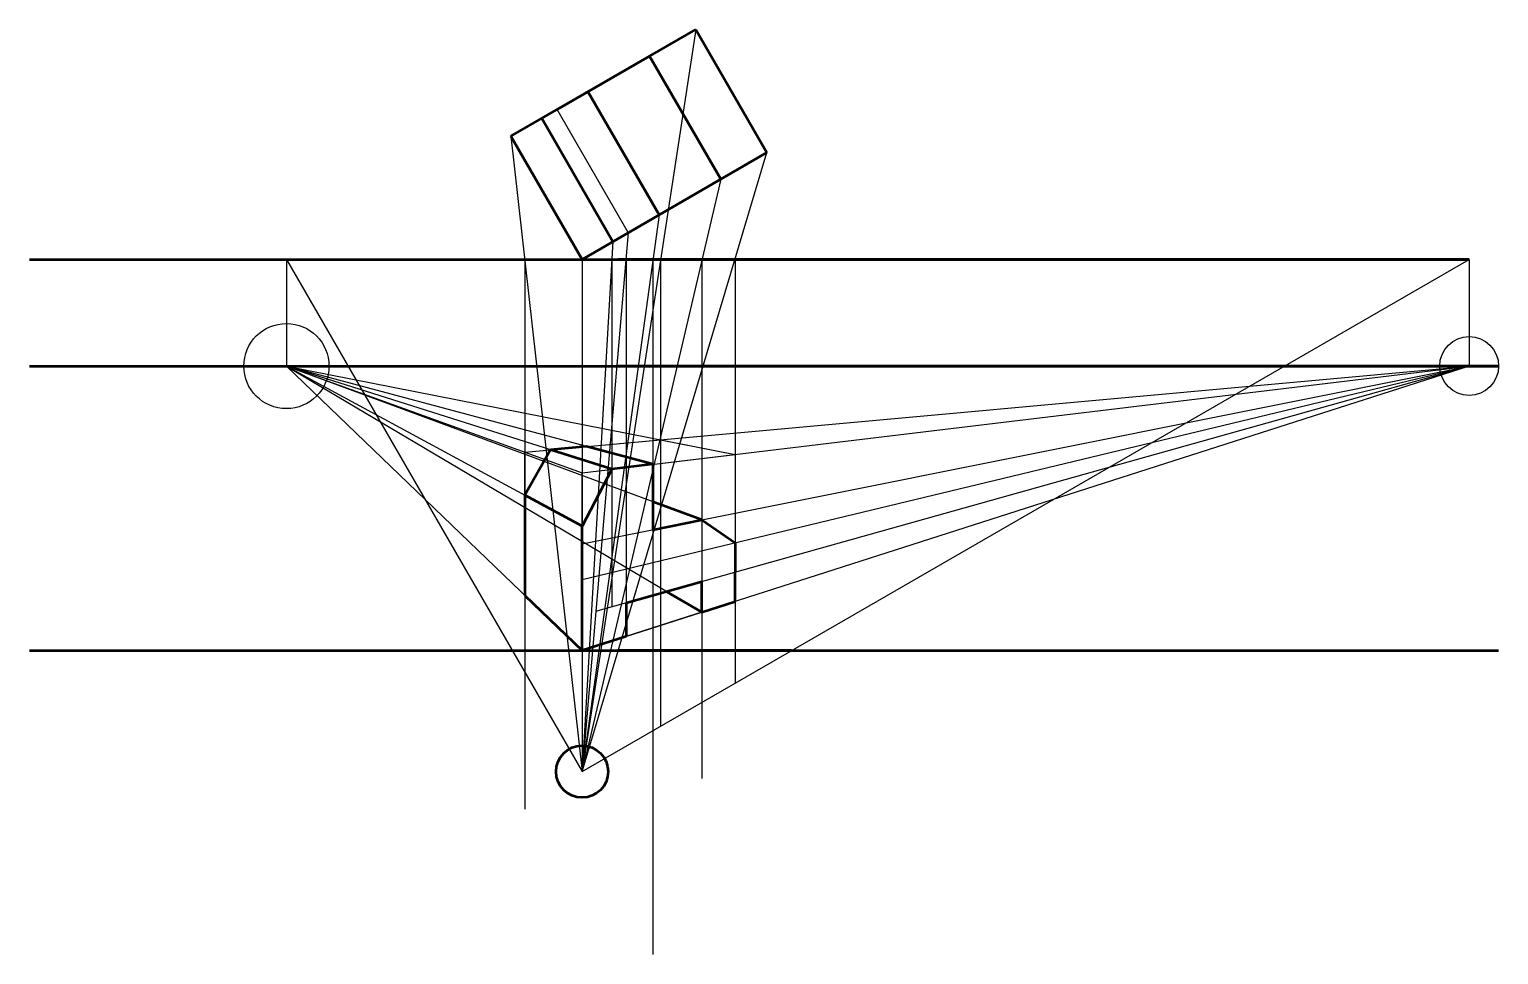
# Model space of a CAD drawing. Header units: millimetres. Extents: x -33 to 380, y 245 to 506.
import ezdxf

# ---------------------------------------------------------------- set-up
doc = ezdxf.new("R2010")
doc.units = ezdxf.units.MM
doc.layers.add('DIM', color=12, linetype='Continuous')
doc.layers.add('PROJECTIN', color=51, linetype='Continuous')
doc.layers.add('OBJECT', color=250, linetype='Continuous', lineweight=50)

msp = doc.modelspace()

# ---------------------------------------------------------------- linework, layer by layer
at = {"layer": 'DIM'}
for p, q in [((106.29, 386.73), (144.48, 390.21)), ((144.48, 390.21), (165.42, 386.09)), ((106.29, 346.43), (106.29, 386.73)), ((106.29, 386.73), (122.42, 380.92)), ((122.42, 380.92), (165.42, 386.09)), ((165.42, 386.09), (165.42, 344.71)), ((122.42, 330.92), (122.42, 380.92)), ((122.42, 330.92), (165.42, 344.71))]:
    msp.add_line(p, q, dxfattribs=at)
at = {"layer": 'OBJECT'}
for p, q in [((102.42, 475.56), (154.38, 505.56)), ((154.38, 505.56), (174.38, 470.92)), ((115.41, 483.06), (141.39, 498.06)), ((141.39, 498.06), (161.39, 463.42)), ((144.07, 453.42), (124.07, 488.06)), ((111.08, 480.56), (131.08, 445.92)), ((122.42, 440.92), (102.42, 475.56)), ((174.38, 470.92), (122.42, 440.92)), ((-32.99, 440.92), (371.83, 440.92)), ((371.83, 440.92), (132.42, 440.92)), ((-32.99, 410.92), (380.11, 410.92)), ((380.11, 410.92), (132.42, 410.92)), ((123.66, 388.32), (113.52, 387.39)), ((142.34, 383.31), (123.66, 388.32)), ((113.52, 387.39), (106.29, 374.64)), ((130.79, 381.92), (113.52, 387.39)), ((130.79, 381.92), (122.42, 365.92)), ((142.34, 383.31), (130.79, 381.92)), ((142.34, 383.31), (142.34, 364.91)), ((122.42, 365.92), (106.29, 374.64)), ((106.29, 374.64), (106.29, 346.43)), ((156.12, 367.67), (142.34, 372.77)), ((142.34, 364.91), (156.12, 367.67)), ((156.12, 367.67), (165.42, 361.26)), ((122.42, 330.92), (122.42, 365.92)), ((165.42, 361.26), (165.42, 352.99)), ((165.42, 344.71), (165.42, 352.99)), ((122.42, 330.92), (122.42, 350.92)), ((134.76, 344.38), (156.12, 350.38)), ((156.12, 341.73), (146.21, 347.45)), ((156.12, 341.73), (156.12, 350.38)), ((106.29, 346.43), (122.42, 330.92)), ((134.76, 344.38), (134.76, 334.88)), ((156.12, 341.73), (165.42, 344.71)), ((134.76, 334.88), (122.42, 330.92)), ((-32.99, 330.92), (181.31, 330.92)), ((181.31, 330.92), (132.42, 330.92)), ((181.31, 330.92), (380.11, 330.92))]:
    msp.add_line(p, q, dxfattribs=at)
msp.add_circle((122.42, 296.92), 7.31, dxfattribs=at)
at = {"layer": 'PROJECTIN'}
for p, q in [((154.38, 505.56), (122.42, 296.92)), ((135.41, 448.42), (115.41, 483.06)), ((102.42, 475.56), (122.42, 296.92)), ((122.42, 296.92), (174.38, 470.92)), ((161.39, 463.42), (122.42, 296.92)), ((144.07, 453.42), (122.42, 296.92)), ((135.41, 448.42), (122.42, 296.92)), ((131.08, 445.92), (122.42, 296.92)), ((39.28, 440.92), (39.28, 410.92)), ((39.28, 440.92), (122.42, 296.92)), ((106.29, 440.92), (106.29, 286.4)), ((122.42, 440.92), (122.42, 296.92)), ((122.42, 296.92), (371.83, 440.92)), ((130.79, 440.92), (130.79, 343.27)), ((134.76, 440.92), (134.76, 334.88)), ((142.34, 440.92), (142.34, 245.48)), ((144.48, 440.92), (144.48, 309.65)), ((156.12, 440.92), (156.12, 295)), ((165.42, 440.92), (165.42, 321.74)), ((371.83, 440.92), (371.83, 410.92)), ((122.42, 330.92), (39.28, 410.92)), ((39.28, 410.92), (122.42, 380.92)), ((39.28, 410.92), (165.42, 386.09)), ((39.28, 410.92), (122.42, 365.92)), ((130.79, 381.92), (39.28, 410.92)), ((142.34, 383.31), (39.28, 410.92)), ((156.12, 367.67), (39.28, 410.92)), ((39.28, 410.92), (156.12, 341.73)), ((106.29, 386.73), (371.83, 410.92)), ((122.42, 380.92), (371.83, 410.92)), ((371.83, 410.92), (122.42, 330.92)), ((122.42, 350.92), (371.83, 410.92)), ((122.42, 360.92), (371.83, 410.92)), ((126.28, 342), (371.83, 410.92))]:
    msp.add_line(p, q, dxfattribs=at)
for centre, radius in [((39.28, 410.92), 11.97), ((371.83, 410.92), 8.28)]:
    msp.add_circle(centre, radius, dxfattribs=at)

doc.saveas('drawing.dxf')
